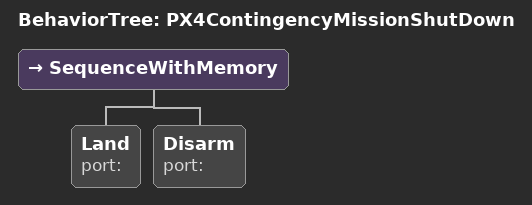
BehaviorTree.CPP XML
<?xml version="1.0" encoding="UTF-8"?>
<root BTCPP_format="4"
      main_tree_to_execute="PX4ContingencyMissionShutDown">
  <BehaviorTree ID="PX4ContingencyMissionShutDown">
    <SequenceWithMemory>
      <Land port=""/>
      <Disarm port=""/>
    </SequenceWithMemory>
  </BehaviorTree>

</root>
